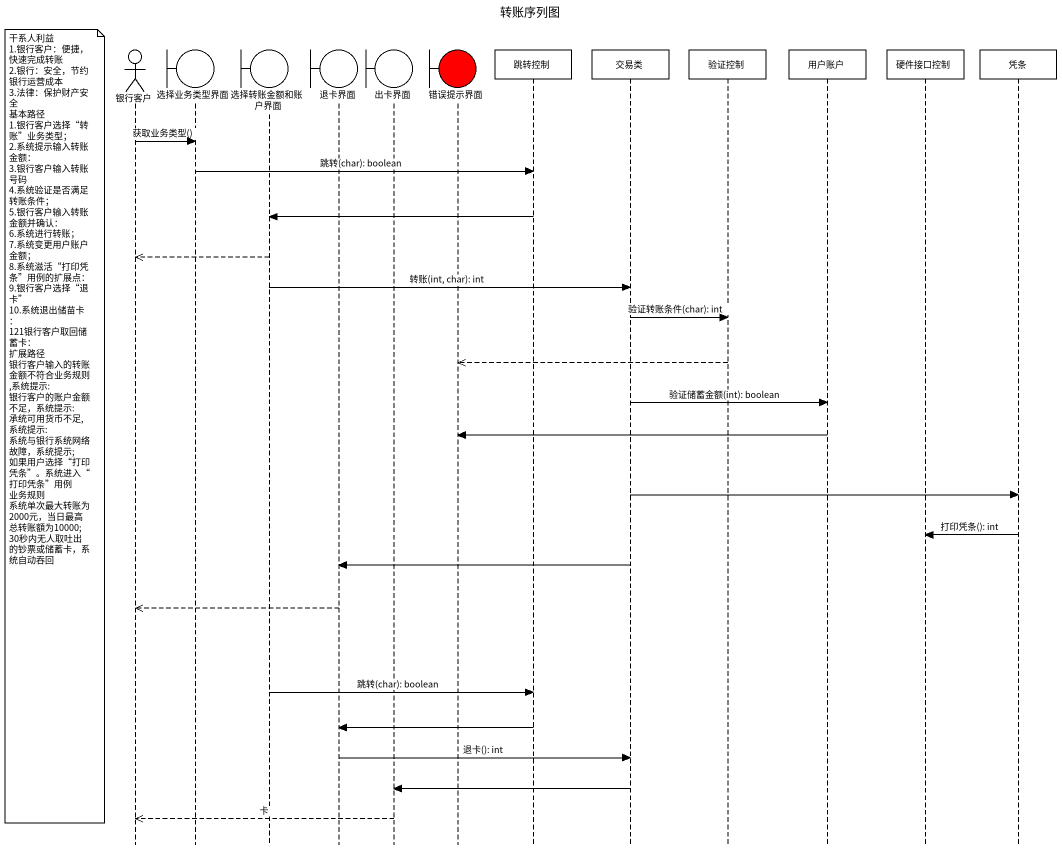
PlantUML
@startuml
title 转账序列图
hide footbox
actor 银行客户
boundary 选择业务类型界面
boundary 选择转账金额和账户界面
boundary 退卡界面
boundary 出卡界面
boundary 错误提示界面 #FF0000
participant 跳转控制
participant 交易类
participant 验证控制
participant 用户账户
participant 硬件接口控制
participant 凭条

银行客户 -> 选择业务类型界面 : 获取业务类型()
选择业务类型界面 -> 跳转控制 : 跳转(char): boolean
跳转控制 -> 选择转账金额和账户界面
选择转账金额和账户界面 -->> 银行客户
选择转账金额和账户界面 -> 交易类 : 转账(int, char): int
交易类 -> 验证控制 : 验证转账条件(char): int
验证控制 -->> 错误提示界面
交易类 -> 用户账户 : 验证储蓄金额(int): boolean
note left of 银行客户
  干系人利益
  1.银行客户：便捷，快速完成转账
  2.银行：安全，节约银行运营成本
  3.法律：保护财产安全
  基本路径
  1.银行客户选择“转账”业务类型；
  2.系统提示输入转账金额：
  3.银行客户输入转账号码
  4.系统验证是否满足转账条件；
  5.银行客户输入转账金额并确认：
  6.系统进行转账；
  7.系统变更用户账户金额；
  8.系统滋活“打印凭条”用例的扩展点：
  9.银行客户选择“退卡”
  10.系统退出储苗卡：
  121银行客户取回储蓄卡：
  扩展路径
  银行客户输入的转账金额不符合业务规则,系统提示:
  银行客户的账户金额不足，系统提示:
  承统可用货币不足,系统提示:
  系统与银行系统网络故障，系统提示;
  如果用户选择“打印凭条”。系统进入“打印凭条”用例
  业务规则
  系统单次最大转账为2000元，当日最高总转账額为10000;
  30秒内无人取吐出的钞票或储蓄卡，系统自动吞回
end note
用户账户 -> 错误提示界面
交易类 -> 凭条
凭条 -> 硬件接口控制 : 打印凭条(): int
交易类 -> 退卡界面
退卡界面 -->> 银行客户
选择转账金额和账户界面 -> 跳转控制 : 跳转(char): boolean
跳转控制 -> 退卡界面
退卡界面 -> 交易类 : 退卡(): int
交易类 -> 出卡界面
出卡界面 -->> 银行客户 : 卡
@enduml
